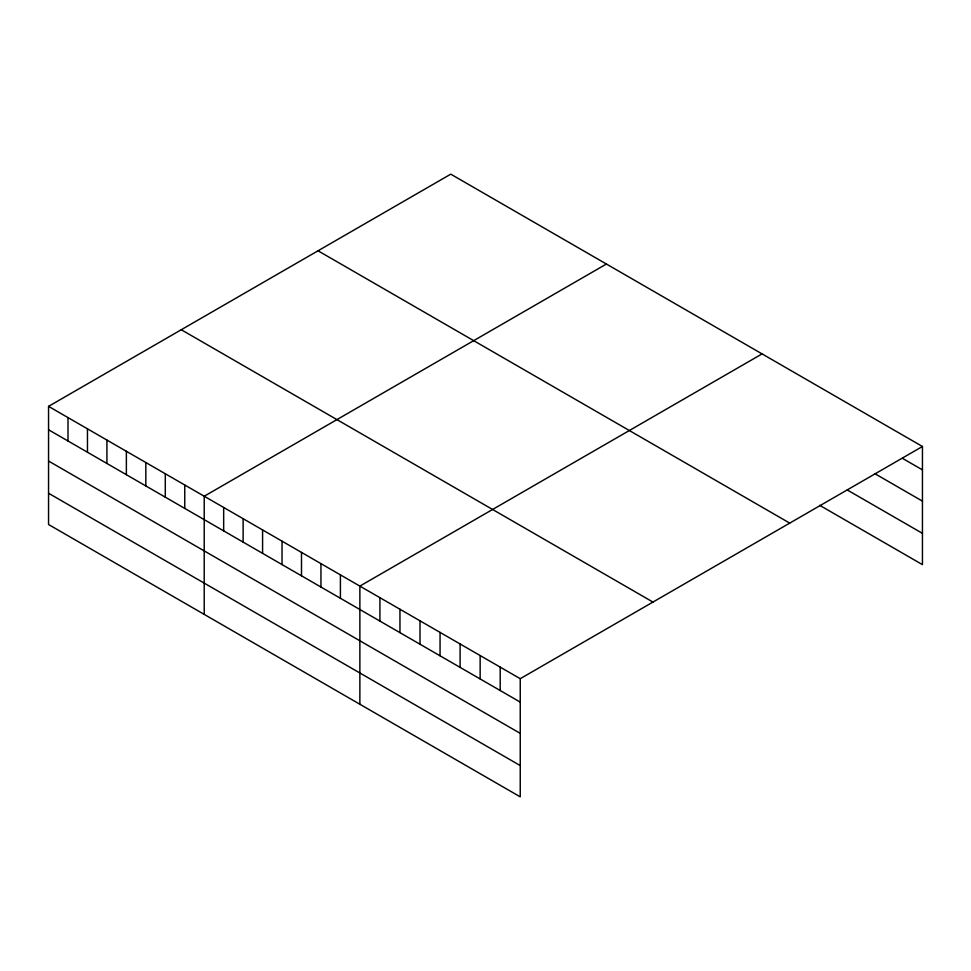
<?xml version="1.0" encoding="UTF-8"?>
<svg xmlns="http://www.w3.org/2000/svg" width="971" height="971" viewBox="0 0 971 971"><rect width="100%" height="100%" fill="white"/><g stroke="black" fill="none" stroke-linecap="round" stroke-linejoin="round"><path stroke-width="1.46" d="M48.55 406.364L520.238 678.693L520.238 796.839L48.55 524.51L48.55 406.364L450.762 174.161L922.45 446.49L922.45 564.637L819.706 505.321M606.414 264.027L204.213 496.242L204.213 614.388M762.077 353.893L359.865 586.108L359.865 704.254M520.238 678.693L922.45 446.49M902.399 458.3L922.45 469.879M874.835 473.654L922.45 501.145M847.27 489.967L922.45 533.358M318.027 250.785L789.726 523.114M181.274 329.739L652.973 602.069M48.55 429.765L520.238 702.094M48.55 461.031L520.238 733.36M48.55 493.244L520.238 765.573M500.199 667.126L500.199 690.515M480.147 655.546L480.147 678.947M460.096 643.979L460.096 667.368M440.057 632.4L440.057 655.789M420.006 620.833L420.006 644.222M399.955 609.254L399.955 632.643M379.916 597.675L379.916 621.076M340.408 574.868L340.408 598.27M320.952 563.641L320.952 587.03M301.496 552.402L301.496 575.803M282.039 541.175L282.039 564.564M262.583 529.935L262.583 553.336M243.126 518.708L243.126 542.097M223.67 507.469L223.67 530.858M184.757 485.002L184.757 508.391M165.288 473.775L165.288 497.164M145.832 462.536L145.832 485.925M126.376 451.297L126.376 474.698M106.919 440.069L106.919 463.458M87.463 428.83L87.463 452.231M68.006 417.603L68.006 440.992"/></g></svg>
